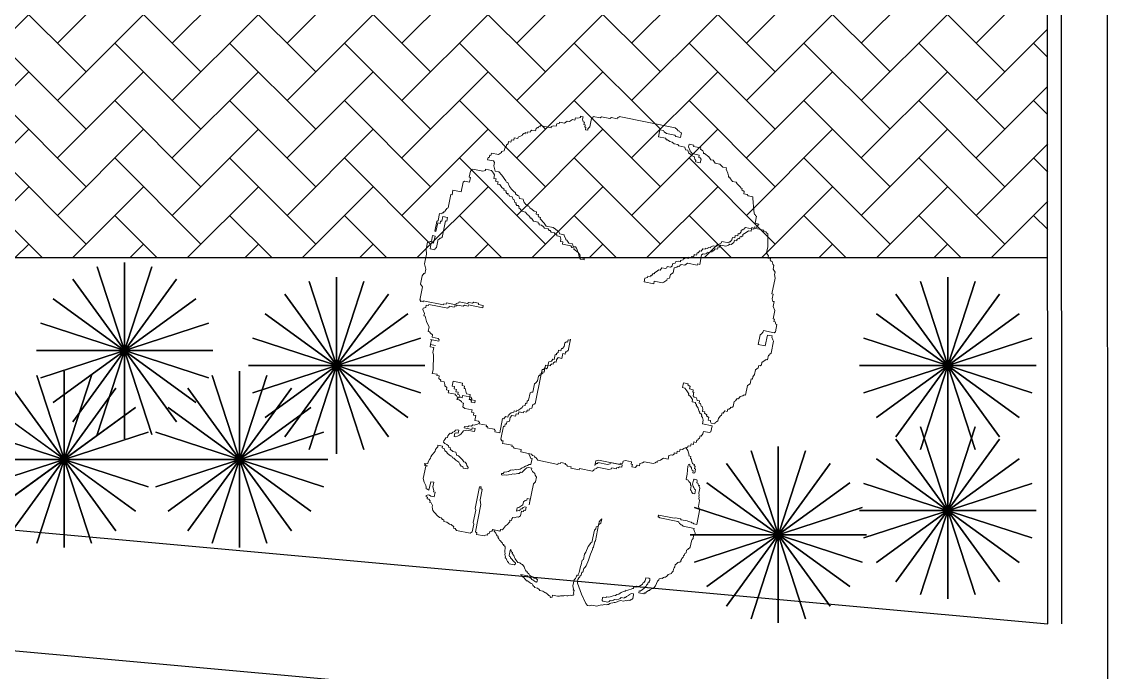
# Model space of a CAD drawing. Extents: x 152 to 700, y -120 to 84.
# Drawn here: x 215.546 to 217.585, y 58.287 to 59.508 of the extents above; entities that cross this region are included whole.
import ezdxf

# ---------------------------------------------------------------- set-up
doc = ezdxf.new("R2010")
doc.units = 0
doc.header["$LTSCALE"] = 0.03
doc.layers.get('0').update_dxf_attribs({"linetype": 'CONTINUOUS'})
doc.layers.add('CALIDAD', color=30, linetype='CONTINUOUS')
doc.layers.add('VEGETACION', color=96, linetype='CONTINUOUS')
doc.layers.add('VEJETACION', color=94, linetype='CONTINUOUS', lineweight=15)

# ---------------------------------------------------------------- blocks, each defined once
blk = doc.blocks.new('A$C02323873')
at = {"layer": 'VEGETACION'}
for p, q in [((0.2208, 0.4415), (0.2208, 0)), ((0.2208, 0), (0.2208, 0.4415)), ((0.2208, 0.4415), (0.2208, 0)), ((0.289, 0.0108), (0.1525, 0.4307)), ((0.289, 0.4307), (0.1525, 0.0108)), ((0.1525, 0.4307), (0.289, 0.0108)), ((0.1525, 0.0108), (0.289, 0.4307)), ((0.3505, 0.0422), (0.091, 0.3994)), ((0.3505, 0.3994), (0.091, 0.0422)), ((0.091, 0.3994), (0.3505, 0.0422)), ((0.091, 0.0422), (0.3505, 0.3994)), ((0.3994, 0.091), (0.0422, 0.3505)), ((0.3994, 0.3505), (0.0422, 0.091)), ((0.0422, 0.3505), (0.3994, 0.091)), ((0.0422, 0.091), (0.3994, 0.3505)), ((0.4307, 0.1525), (0.0108, 0.289)), ((0.4307, 0.289), (0.0108, 0.1525)), ((0.0108, 0.289), (0.4307, 0.1525)), ((0.0108, 0.1525), (0.4307, 0.289)), ((0.4415, 0.2208), (0, 0.2208)), ((0, 0.2208), (0.4415, 0.2208))]:
    blk.add_line(p, q, dxfattribs=at)
blk = doc.blocks.new('A$C7A8F3088')
at = {"layer": 'VEJETACION'}
blk.add_lwpolyline([(0.6843, 0.5128), (0.6778, 0.5109), (0.6718, 0.512), (0.6707, 0.5061), (0.6617, 0.5078), (0.6576, 0.5023), (0.651, 0.5005), (0.6505, 0.4975), (0.6385, 0.4998), (0.6379, 0.4968), (0.6349, 0.4973), (0.6314, 0.4949), (0.6254, 0.4961), (0.6242, 0.4901), (0.6183, 0.4912), (0.6177, 0.4882), (0.6111, 0.4864), (0.6022, 0.4881), (0.5986, 0.4856), (0.598, 0.4827), (0.5921, 0.4838), (0.5909, 0.4778), (0.5879, 0.4784), (0.6179, 0.4727), (0.6184, 0.4757), (0.6214, 0.4751), (0.622, 0.4781), (0.628, 0.477), (0.6291, 0.483), (0.6411, 0.4807), (0.6428, 0.4897), (0.6493, 0.4915), (0.6553, 0.4904), (0.6559, 0.4934), (0.6594, 0.4958), (0.6624, 0.4952), (0.663, 0.4982), (0.6666, 0.5006), (0.6695, 0.5001), (0.6707, 0.5061), (0.6767, 0.5049), (0.6802, 0.5073), (0.6808, 0.5103), (0.6898, 0.5086), (0.6903, 0.5116), (0.6933, 0.5111), (0.6969, 0.5135), (0.7717, 0.4993), (0.7723, 0.5023), (0.7753, 0.5017), (0.7758, 0.5047), (0.7848, 0.503), (0.7889, 0.5084), (0.7919, 0.5079), (0.7925, 0.5109), (0.7955, 0.5103), (0.796, 0.5133), (0.799, 0.5127), (0.8002, 0.5187), (0.8032, 0.5181), (0.8054, 0.5301), (0.8114, 0.5289), (0.8125, 0.5349), (0.8185, 0.5338), (0.8202, 0.5428), (0.8268, 0.5446), (0.8358, 0.5429), (0.8399, 0.5483), (0.8459, 0.5472), (0.8464, 0.5502), (0.8524, 0.549), (0.853, 0.552), (0.8859, 0.5458), (0.8883, 0.5422), (0.8878, 0.5393), (0.8938, 0.5381), (0.8892, 0.5142), (0.8922, 0.5136), (0.8916, 0.5106), (0.8941, 0.5071), (0.8907, 0.4892), (0.8967, 0.488), (0.8916, 0.4611), (0.894, 0.4576), (0.8929, 0.4516), (0.8958, 0.451), (0.8953, 0.448), (0.8977, 0.4445), (0.9001, 0.4409), (0.8905, 0.3901), (0.8875, 0.3907), (0.8864, 0.3847), (0.8834, 0.3852), (0.8811, 0.3733), (0.8841, 0.3727), (0.8835, 0.3697), (0.886, 0.3662), (0.8843, 0.3572), (0.8873, 0.3566), (0.8833, 0.3357), (0.8803, 0.3363), (0.8741, 0.3034), (0.8705, 0.301), (0.8675, 0.3015), (0.8634, 0.2961), (0.8604, 0.2967), (0.8547, 0.2668), (0.8506, 0.2614), (0.8476, 0.2619), (0.8454, 0.25), (0.8424, 0.2506), (0.8418, 0.2476), (0.8382, 0.2451), (0.8371, 0.2392), (0.8311, 0.2403), (0.8368, 0.2702), (0.8398, 0.2696), (0.8439, 0.275), (0.8484, 0.299), (0.8514, 0.2984), (0.852, 0.3014), (0.8556, 0.3038), (0.8585, 0.3032), (0.8466, 0.3055), (0.8425, 0.3001), (0.8323, 0.2463), (0.8293, 0.2468), (0.8281, 0.2409), (0.8221, 0.242), (0.818, 0.2366), (0.8152, 0.2216), (0.8212, 0.2205), (0.8206, 0.2175), (0.8266, 0.2164), (0.8249, 0.2074), (0.8183, 0.2056), (0.8172, 0.1996), (0.8112, 0.2007), (0.8071, 0.1953), (0.8035, 0.1929), (0.799, 0.169), (0.7954, 0.1665), (0.7919, 0.1641), (0.7913, 0.1611), (0.7883, 0.1617), (0.7842, 0.1563), (0.7806, 0.1539), (0.7771, 0.1514), (0.7748, 0.1395), (0.7658, 0.1412), (0.7617, 0.1358), (0.7612, 0.1328), (0.7576, 0.1304), (0.7546, 0.1309), (0.7535, 0.1249), (0.7475, 0.1261), (0.7464, 0.1201), (0.7404, 0.1212), (0.7392, 0.1153), (0.7357, 0.1128), (0.7321, 0.1104), (0.7315, 0.1074), (0.728, 0.105), (0.725, 0.1056), (0.7239, 0.0996), (0.7179, 0.1007), (0.7167, 0.0947), (0.7108, 0.0959), (0.7096, 0.0899), (0.7036, 0.091), (0.7031, 0.088), (0.7001, 0.0886), (0.6965, 0.0862), (0.6905, 0.0873), (0.69, 0.0843), (0.6834, 0.0825), (0.6774, 0.0836), (0.6746, 0.0687), (0.671, 0.0662), (0.6561, 0.0691), (0.6606, 0.093), (0.6516, 0.0947), (0.6462, 0.0988), (0.6438, 0.1024), (0.6408, 0.1029), (0.6384, 0.1065), (0.6389, 0.1095), (0.6359, 0.11), (0.6335, 0.1136), (0.6281, 0.1177), (0.6232, 0.1248), (0.6203, 0.1254), (0.6208, 0.1284), (0.6178, 0.129), (0.6195, 0.1379), (0.6135, 0.1391), (0.6087, 0.1462), (0.6068, 0.1527), (0.6038, 0.1533), (0.599, 0.1604), (0.5966, 0.164), (0.5941, 0.1675), (0.5953, 0.1735), (0.5833, 0.1758), (0.581, 0.1638), (0.584, 0.1632), (0.5859, 0.1567), (0.5919, 0.1556), (0.5902, 0.1466), (0.5962, 0.1455), (0.5956, 0.1425), (0.6046, 0.1408), (0.607, 0.1372), (0.6059, 0.1312), (0.6113, 0.1271), (0.6101, 0.1211), (0.6161, 0.12), (0.6156, 0.117), (0.621, 0.1129), (0.6204, 0.1099), (0.6258, 0.1058), (0.6318, 0.1046), (0.6307, 0.0987), (0.6337, 0.0981), (0.6355, 0.0915), (0.6385, 0.091), (0.6404, 0.0844), (0.6464, 0.0833), (0.6452, 0.0773), (0.6482, 0.0767), (0.6507, 0.0732), (0.649, 0.0642), (0.646, 0.0648), (0.6424, 0.0624), (0.6389, 0.0599), (0.6329, 0.0611), (0.6263, 0.0592), (0.6228, 0.0568), (0.6168, 0.0579), (0.6162, 0.0549), (0.6097, 0.0531), (0.6085, 0.0471), (0.6025, 0.0482), (0.602, 0.0453), (0.5984, 0.0428), (0.5954, 0.0434), (0.5949, 0.0404), (0.5913, 0.038), (0.5793, 0.0403), (0.5758, 0.0378), (0.5692, 0.036), (0.5686, 0.033), (0.5621, 0.0311), (0.558, 0.0257), (0.5544, 0.0233), (0.5538, 0.0203), (0.5299, 0.0248), (0.5228, 0.02), (0.5108, 0.0223), (0.5102, 0.0193), (0.5043, 0.0204), (0.4977, 0.0186), (0.4857, 0.0208), (0.4786, 0.016), (0.4726, 0.0171), (0.4721, 0.0141), (0.4685, 0.0117), (0.4625, 0.0128), (0.4519, 0.0056), (0.4513, 0.0026), (0.4393, 0.0048), (0.4387, 0.0019), (0.4358, 0.0024), (0.4322, 0), (0.4023, 0.0057), (0.3998, 0.0092), (0.3944, 0.0133), (0.3914, 0.0139), (0.3937, 0.0259), (0.4206, 0.0208), (0.424, 0.0387), (0.4001, 0.0432), (0.3965, 0.0408), (0.39, 0.039), (0.387, 0.0395), (0.3819, 0.0126), (0.3783, 0.0102), (0.3604, 0.0136), (0.3609, 0.0166), (0.3555, 0.0207), (0.3561, 0.0237), (0.3501, 0.0248), (0.3507, 0.0278), (0.3297, 0.0318), (0.3219, 0.0395), (0.3099, 0.0418), (0.3105, 0.0447), (0.3051, 0.0489), (0.2931, 0.0511), (0.2937, 0.0541), (0.2547, 0.0615), (0.2463, 0.0662), (0.2404, 0.0673), (0.2355, 0.0744), (0.2265, 0.0761), (0.2241, 0.0797), (0.2187, 0.0838), (0.2192, 0.0868), (0.2168, 0.0904), (0.2138, 0.0909), (0.215, 0.0969), (0.209, 0.098), (0.2065, 0.1016), (0.2041, 0.1051), (0.1892, 0.108), (0.1604, 0.1196), (0.1574, 0.1202), (0.1579, 0.1232), (0.1555, 0.1267), (0.1566, 0.1327), (0.1537, 0.1333), (0.1582, 0.1572), (0.1612, 0.1566), (0.1623, 0.1626), (0.1683, 0.1615), (0.1694, 0.1675), (0.173, 0.1699), (0.1801, 0.1747), (0.1837, 0.1772), (0.1867, 0.1766), (0.1902, 0.179), (0.1908, 0.182), (0.1968, 0.1809), (0.1973, 0.1839), (0.2009, 0.1863), (0.2039, 0.1857), (0.205, 0.1917), (0.211, 0.1906), (0.2146, 0.193), (0.2181, 0.1954), (0.2187, 0.1984), (0.2222, 0.2008), (0.2264, 0.2062), (0.2286, 0.2182), (0.2352, 0.22), (0.2358, 0.223), (0.2417, 0.2219), (0.2429, 0.2279), (0.2494, 0.2297), (0.25, 0.2327), (0.253, 0.2322), (0.2535, 0.2351), (0.2571, 0.2376), (0.2582, 0.2435), (0.2612, 0.243), (0.2654, 0.2484), (0.2659, 0.2514), (0.2695, 0.2538), (0.2934, 0.2493), (0.2946, 0.2552), (0.2975, 0.2547), (0.3021, 0.2786), (0.3056, 0.281), (0.3092, 0.2834), (0.3109, 0.2924), (0.3145, 0.2948), (0.3174, 0.2943), (0.318, 0.2973), (0.3216, 0.2997), (0.3257, 0.3051), (0.3377, 0.3028), (0.3448, 0.3077), (0.3538, 0.306), (0.3579, 0.3114), (0.3609, 0.3108), (0.368, 0.3157), (0.3716, 0.3181), (0.3755, 0.339), (0.3815, 0.3379), (0.386, 0.3618), (0.3771, 0.3635), (0.3729, 0.3581), (0.3699, 0.3586), (0.3688, 0.3527), (0.3658, 0.3532), (0.3653, 0.3502), (0.3587, 0.3484), (0.3581, 0.3454), (0.3551, 0.346), (0.3516, 0.3435), (0.3445, 0.3387), (0.3439, 0.3357), (0.3373, 0.3338), (0.3357, 0.3249), (0.3321, 0.3225), (0.3291, 0.323), (0.3274, 0.3141), (0.3238, 0.3116), (0.3179, 0.3128), (0.3137, 0.3074), (0.3107, 0.3079), (0.3066, 0.3025), (0.3055, 0.2965), (0.3025, 0.2971), (0.2984, 0.2917), (0.2954, 0.2923), (0.2948, 0.2893), (0.2918, 0.2898), (0.2901, 0.2809), (0.2871, 0.2814), (0.286, 0.2754), (0.283, 0.276), (0.2824, 0.273), (0.2789, 0.2706), (0.2759, 0.2712), (0.2747, 0.2652), (0.2688, 0.2663), (0.2682, 0.2633), (0.2616, 0.2615), (0.2611, 0.2585), (0.2545, 0.2566), (0.2534, 0.2507), (0.2504, 0.2512), (0.2493, 0.2452), (0.2463, 0.2458), (0.2451, 0.2398), (0.2421, 0.2404), (0.238, 0.235), (0.2369, 0.229), (0.2298, 0.2242), (0.2227, 0.2193), (0.2197, 0.2199), (0.2163, 0.2019), (0.2133, 0.2025), (0.2127, 0.1995), (0.2061, 0.1977), (0.2002, 0.1988), (0.199, 0.1928), (0.193, 0.194), (0.1919, 0.188), (0.1859, 0.1891), (0.1854, 0.1861), (0.1788, 0.1843), (0.1758, 0.1848), (0.1723, 0.1824), (0.1717, 0.1794), (0.1687, 0.18), (0.1651, 0.1776), (0.1623, 0.1626), (0.1593, 0.1632), (0.1582, 0.1572), (0.1552, 0.1578), (0.1541, 0.1518), (0.1481, 0.1529), (0.1475, 0.1499), (0.1445, 0.1505), (0.1462, 0.1595), (0.1283, 0.1629), (0.1288, 0.1659), (0.1258, 0.1664), (0.1264, 0.1694), (0.118, 0.1741), (0.0898, 0.1888), (0.0868, 0.1893), (0.089, 0.2013), (0.0866, 0.2048), (0.0883, 0.2138), (0.0823, 0.2149), (0.0805, 0.2215), (0.0775, 0.2221), (0.078, 0.225), (0.0756, 0.2286), (0.0713, 0.2387), (0.0689, 0.2423), (0.0706, 0.2512), (0.0657, 0.2583), (0.0633, 0.2619), (0.0639, 0.2649), (0.0609, 0.2655), (0.0555, 0.2696), (0.0476, 0.2773), (0.0446, 0.2778), (0.0463, 0.2868), (0.042, 0.2969), (0.0443, 0.3089), (0.0395, 0.316), (0.0406, 0.3219), (0.0357, 0.3291), (0.032, 0.3421), (0.0326, 0.3451), (0.0296, 0.3457), (0.0272, 0.3493), (0.0253, 0.3558), (0.0223, 0.3564), (0.0257, 0.3743), (0.0227, 0.3749), (0.025, 0.3868), (0.031, 0.3857), (0.0388, 0.378), (0.0418, 0.3775), (0.0412, 0.3745), (0.0437, 0.3709), (0.0403, 0.353), (0.0463, 0.3518), (0.0457, 0.3488), (0.0481, 0.3453), (0.0571, 0.3436), (0.0594, 0.3555), (0.0564, 0.3561), (0.0539, 0.3597), (0.0485, 0.3638), (0.0497, 0.3698), (0.0472, 0.3733), (0.0454, 0.3799), (0.04, 0.384), (0.0411, 0.39), (0.0357, 0.3941), (0.0385, 0.4091), (0.0361, 0.4126), (0.0378, 0.4216), (0.0359, 0.4281), (0.037, 0.4341), (0.0352, 0.4406), (0.0358, 0.4436), (0.0333, 0.4472), (0.0367, 0.4651), (0.0188, 0.4685), (0.0171, 0.4596), (0.0195, 0.456), (0.0214, 0.4495), (0.0174, 0.4285), (0.0198, 0.425), (0.0175, 0.413), (0.0056, 0.4153), (0.0061, 0.4183), (0.0037, 0.4218), (0.0043, 0.4248), (0.0019, 0.4284), (0, 0.4349), (0.0266, 0.5754), (0.0296, 0.5749), (0.0302, 0.5779), (0.0332, 0.5773), (0.036, 0.5922), (0.0396, 0.5947), (0.0435, 0.6156), (0.0471, 0.618), (0.0505, 0.6359), (0.0565, 0.6348), (0.057, 0.6378), (0.078, 0.6338), (0.0845, 0.6357), (0.0875, 0.6351), (0.0887, 0.6411), (0.0827, 0.6422), (0.0832, 0.6452), (0.0773, 0.6464), (0.0778, 0.6493), (0.0718, 0.6505), (0.0724, 0.6535), (0.067, 0.6576), (0.061, 0.6587), (0.0621, 0.6647), (0.0651, 0.6641), (0.0693, 0.6696), (0.0704, 0.6755), (0.0764, 0.6744), (0.0775, 0.6804), (0.0846, 0.6852), (0.0858, 0.6912), (0.0929, 0.696), (0.0951, 0.708), (0.0981, 0.7074), (0.1023, 0.7128), (0.1082, 0.7117), (0.1094, 0.7177), (0.1135, 0.7231), (0.1165, 0.7225), (0.1216, 0.7494), (0.1246, 0.7489), (0.1251, 0.7519), (0.1281, 0.7513), (0.1287, 0.7543), (0.1323, 0.7567), (0.1383, 0.7556), (0.14, 0.7645), (0.1435, 0.767), (0.1465, 0.7664), (0.1476, 0.7724), (0.1506, 0.7718), (0.1518, 0.7778), (0.1548, 0.7772), (0.1553, 0.7802), (0.1589, 0.7826), (0.1619, 0.7821), (0.166, 0.7875), (0.1696, 0.7899), (0.1725, 0.7893), (0.1742, 0.7983), (0.1802, 0.7972), (0.1814, 0.8032), (0.1874, 0.802), (0.1885, 0.808), (0.1945, 0.8069), (0.198, 0.8093), (0.204, 0.8082), (0.2076, 0.8106), (0.2136, 0.8094), (0.2177, 0.8149), (0.2207, 0.8143), (0.2278, 0.8191), (0.2312, 0.8371), (0.2372, 0.8359), (0.2377, 0.8389), (0.2437, 0.8378), (0.2443, 0.8408), (0.2503, 0.8396), (0.2474, 0.8247), (0.2499, 0.8211), (0.2589, 0.8194), (0.2697, 0.8112), (0.268, 0.8022), (0.2723, 0.7921), (0.282, 0.7779), (0.2844, 0.7743), (0.2838, 0.7714), (0.2917, 0.7637), (0.2965, 0.7566), (0.2984, 0.75), (0.3003, 0.7435), (0.3032, 0.7429), (0.3051, 0.7364), (0.3045, 0.7334), (0.31, 0.7292), (0.3083, 0.7203), (0.3137, 0.7161), (0.3185, 0.709), (0.3174, 0.7031), (0.3204, 0.7025), (0.3198, 0.6995), (0.3223, 0.6959), (0.3241, 0.6894), (0.326, 0.6829), (0.3248, 0.6769), (0.3308, 0.6757), (0.3297, 0.6698), (0.3327, 0.6692), (0.3351, 0.6656), (0.3345, 0.6626), (0.3375, 0.6621), (0.3442, 0.6484), (0.3491, 0.6413), (0.3457, 0.6234), (0.3476, 0.6168), (0.3494, 0.6103), (0.3489, 0.6073), (0.3543, 0.6032), (0.352, 0.5912), (0.355, 0.5906), (0.3599, 0.5835), (0.3628, 0.583), (0.3623, 0.58), (0.3671, 0.5729), (0.3654, 0.5639), (0.3709, 0.5598), (0.3697, 0.5538), (0.3721, 0.5502), (0.38, 0.5425), (0.3848, 0.5354), (0.3878, 0.5349), (0.3903, 0.5313), (0.3886, 0.5223), (0.3916, 0.5218), (0.3933, 0.5307), (0.3908, 0.5343), (0.38, 0.5425), (0.3763, 0.5556), (0.3733, 0.5562), (0.3744, 0.5622), (0.372, 0.5657), (0.3759, 0.5867), (0.37, 0.5878), (0.3711, 0.5938), (0.3651, 0.5949), (0.3597, 0.599), (0.3614, 0.608), (0.3584, 0.6086), (0.3595, 0.6146), (0.3565, 0.6151), (0.3582, 0.6241), (0.3558, 0.6276), (0.3564, 0.6306), (0.354, 0.6342), (0.3557, 0.6432), (0.3532, 0.6467), (0.3514, 0.6533), (0.3525, 0.6592), (0.3495, 0.6598), (0.3501, 0.6628), (0.3471, 0.6634), (0.3493, 0.6753), (0.3445, 0.6824), (0.3451, 0.6854), (0.3426, 0.689), (0.3402, 0.6925), (0.3408, 0.6955), (0.3383, 0.6991), (0.3359, 0.7026), (0.3376, 0.7116), (0.3328, 0.7187), (0.3333, 0.7217), (0.3303, 0.7223), (0.3279, 0.7258), (0.3285, 0.7288), (0.3261, 0.7324), (0.3231, 0.733), (0.3236, 0.7359), (0.3182, 0.7401), (0.3188, 0.7431), (0.3134, 0.7472), (0.3145, 0.7532), (0.3121, 0.7567), (0.3126, 0.7597), (0.3096, 0.7603), (0.3102, 0.7633), (0.3078, 0.7668), (0.3048, 0.7674), (0.3059, 0.7734), (0.3029, 0.7739), (0.3011, 0.7805), (0.2962, 0.7876), (0.2973, 0.7936), (0.2914, 0.7947), (0.2925, 0.8007), (0.2865, 0.8018), (0.2876, 0.8078), (0.2787, 0.8095), (0.2762, 0.8131), (0.2738, 0.8166), (0.2714, 0.8202), (0.2742, 0.8351), (0.2772, 0.8345), (0.2813, 0.84), (0.2853, 0.8609), (0.2864, 0.8669), (0.2894, 0.8663), (0.293, 0.8687), (0.308, 0.8659), (0.3074, 0.8629), (0.3194, 0.8606), (0.3216, 0.8726), (0.3252, 0.875), (0.3491, 0.8705), (0.3531, 0.8914), (0.3651, 0.8891), (0.3656, 0.8921), (0.3985, 0.8859), (0.4021, 0.8883), (0.4086, 0.8902), (0.4116, 0.8896), (0.4122, 0.8926), (0.4152, 0.892), (0.4158, 0.895), (0.4188, 0.8944), (0.4199, 0.9004), (0.4378, 0.897), (0.4414, 0.8994), (0.4653, 0.8949), (0.4648, 0.8919), (0.4438, 0.8959), (0.4427, 0.8899), (0.4367, 0.891), (0.4361, 0.888), (0.4242, 0.8903), (0.4219, 0.8784), (0.4309, 0.8767), (0.4315, 0.8796), (0.4734, 0.8717), (0.4739, 0.8747), (0.4769, 0.8741), (0.4775, 0.8771), (0.4805, 0.8766), (0.481, 0.8795), (0.502, 0.8756), (0.5055, 0.878), (0.5085, 0.8774), (0.5108, 0.8894), (0.4958, 0.8922), (0.4947, 0.8862), (0.4768, 0.8896), (0.4779, 0.8956), (0.4928, 0.8928), (0.4934, 0.8958), (0.497, 0.8982), (0.4975, 0.9012), (0.5155, 0.8978), (0.5269, 0.8925), (0.5508, 0.888), (0.5617, 0.8797), (0.5736, 0.8775), (0.5742, 0.8805), (0.5808, 0.8823), (0.6017, 0.8784), (0.6066, 0.8712), (0.6395, 0.865), (0.6389, 0.862), (0.6419, 0.8615), (0.6408, 0.8555), (0.6378, 0.856), (0.6282, 0.8052), (0.6252, 0.8058), (0.624, 0.7998), (0.621, 0.8004), (0.6165, 0.7765), (0.6135, 0.777), (0.6094, 0.7716), (0.6064, 0.7722), (0.6024, 0.7512), (0.5989, 0.7488), (0.5972, 0.7399), (0.5936, 0.7374), (0.5913, 0.7255), (0.5943, 0.7249), (0.5921, 0.713), (0.5981, 0.7118), (0.6049, 0.7477), (0.6078, 0.7471), (0.6095, 0.7561), (0.6131, 0.7585), (0.6159, 0.7735), (0.6195, 0.7759), (0.6201, 0.7789), (0.6231, 0.7783), (0.6253, 0.7903), (0.6283, 0.7897), (0.6289, 0.7927), (0.6319, 0.7921), (0.6409, 0.84), (0.6439, 0.8394), (0.6451, 0.8454), (0.651, 0.8442), (0.6552, 0.8496), (0.6582, 0.8491), (0.666, 0.8414), (0.672, 0.8403), (0.6714, 0.8373), (0.6823, 0.829), (0.6877, 0.8249), (0.6925, 0.8178), (0.7045, 0.8155), (0.7039, 0.8125), (0.7064, 0.809), (0.7082, 0.8024), (0.7142, 0.8013), (0.7114, 0.7864), (0.7138, 0.7828), (0.7168, 0.7822), (0.7208, 0.8032), (0.7202, 0.8002), (0.7322, 0.7979), (0.7299, 0.7859), (0.7322, 0.7979), (0.7382, 0.7968), (0.7365, 0.7878), (0.7484, 0.7855), (0.7538, 0.7814), (0.7886, 0.7686), (0.7976, 0.7669), (0.7953, 0.755), (0.7983, 0.7544), (0.7972, 0.7484), (0.8032, 0.7473), (0.805, 0.7407), (0.808, 0.7402), (0.8063, 0.7312), (0.8118, 0.7271), (0.8147, 0.7265), (0.8166, 0.72), (0.8226, 0.7188), (0.8215, 0.7128), (0.8274, 0.7117), (0.824, 0.6938), (0.827, 0.6932), (0.8265, 0.6902), (0.8289, 0.6867), (0.8278, 0.6807), (0.8248, 0.6813), (0.8223, 0.6848), (0.8229, 0.6878), (0.8169, 0.6889), (0.8181, 0.6949), (0.8121, 0.696), (0.8132, 0.702), (0.8072, 0.7032), (0.8084, 0.7091), (0.7964, 0.7114), (0.7919, 0.6875), (0.7978, 0.6864), (0.7967, 0.6804), (0.8027, 0.6792), (0.8021, 0.6763), (0.8075, 0.6721), (0.813, 0.668), (0.8113, 0.659), (0.8172, 0.6579), (0.8167, 0.6549), (0.8191, 0.6514), (0.8221, 0.6508), (0.8204, 0.6418), (0.8264, 0.6407), (0.8281, 0.6497), (0.8251, 0.6502), (0.8227, 0.6538), (0.8232, 0.6568), (0.8172, 0.6579), (0.8206, 0.6758), (0.8266, 0.6747), (0.8283, 0.6837), (0.8349, 0.6855), (0.8337, 0.6796), (0.8356, 0.673), (0.838, 0.6695), (0.8375, 0.6665), (0.8464, 0.6648), (0.8483, 0.6582), (0.8449, 0.6403), (0.8509, 0.6391), (0.8498, 0.6332), (0.8557, 0.632), (0.8546, 0.6261), (0.8666, 0.6238), (0.8649, 0.6148), (0.8673, 0.6113), (0.8703, 0.6107), (0.8669, 0.5928), (0.8699, 0.5922), (0.8693, 0.5892), (0.8723, 0.5886), (0.8689, 0.5707), (0.8713, 0.5671), (0.8743, 0.5666), (0.8721, 0.5546), (0.8362, 0.5614), (0.8356, 0.5584), (0.829, 0.5566), (0.8279, 0.5506), (0.8219, 0.5517), (0.8214, 0.5487), (0.8184, 0.5493), (0.8148, 0.5469), (0.8107, 0.5415), (0.8077, 0.542), (0.8066, 0.5361), (0.8036, 0.5366), (0.803, 0.5336), (0.7959, 0.5288), (0.7923, 0.5264), (0.7893, 0.5269), (0.7852, 0.5215), (0.7792, 0.5227), (0.7787, 0.5197), (0.7727, 0.5208), (0.7691, 0.5184), (0.7512, 0.5218), (0.7476, 0.5194), (0.747, 0.5164), (0.7261, 0.5203), (0.7225, 0.5179), (0.716, 0.5161), (0.704, 0.5183), (0.7004, 0.5159), (0.6974, 0.5165), (0.6969, 0.5135), (0.6849, 0.5157)], close=True, dxfattribs=at)
for points in [[(0.8685, 0.611), (0.8728, 0.614), (0.8781, 0.621), (0.8789, 0.6249), (0.8831, 0.6261), (0.8842, 0.6319), (0.8889, 0.6351), (0.8903, 0.6428), (0.8942, 0.6421), (0.8905, 0.6227), (0.8867, 0.6234), (0.8852, 0.6156), (0.893, 0.6142), (0.8966, 0.6336), (0.902, 0.6406), (0.9063, 0.6418), (0.9105, 0.643), (0.9151, 0.6462), (0.9198, 0.6493), (0.9224, 0.6528), (0.9232, 0.6567), (0.9154, 0.6582), (0.9127, 0.6547), (0.912, 0.6508), (0.9042, 0.6523), (0.9049, 0.6562), (0.9076, 0.6597), (0.9119, 0.6609), (0.9146, 0.6644), (0.9188, 0.6656), (0.9195, 0.6695), (0.9238, 0.6707), (0.9281, 0.6719), (0.932, 0.6712), (0.9346, 0.6747), (0.9389, 0.6759), (0.9431, 0.6771), (0.947, 0.6764), (0.9482, 0.6721), (0.9491, 0.6659), (0.9503, 0.6617), (0.9538, 0.659), (0.9531, 0.6551), (0.957, 0.6544), (0.9594, 0.6458), (0.9579, 0.6381), (0.9649, 0.6327), (0.9642, 0.6288), (0.967, 0.6223), (0.9698, 0.6157), (0.9729, 0.6111), (0.9722, 0.6072), (0.9753, 0.6026), (0.9789, 0.5999), (0.982, 0.5953), (0.9859, 0.5945), (0.9881, 0.6062), (0.9846, 0.6089), (0.9853, 0.6128), (0.9822, 0.6174), (0.979, 0.622), (0.9766, 0.6305), (0.9738, 0.6371), (0.9746, 0.641), (0.971, 0.6436), (0.9718, 0.6475), (0.9694, 0.656), (0.9662, 0.6606), (0.965, 0.6649), (0.9615, 0.6676), (0.9606, 0.6738), (0.9568, 0.6745), (0.959, 0.6862), (0.9628, 0.6854), (0.9671, 0.6866), (0.9714, 0.6878), (0.9752, 0.6871), (0.9795, 0.6883), (0.988, 0.6907), (0.9923, 0.6919), (0.9962, 0.6912), (1.0004, 0.6924), (1.0066, 0.6932), (1.0105, 0.6925), (1.0132, 0.696), (1.0139, 0.6999), (1.0171, 0.6953), (1.0178, 0.6992), (1.0163, 0.6914), (1.019, 0.6949), (1.0501, 0.689), (1.0572, 0.6837), (1.0638, 0.6764), (1.0674, 0.6737), (1.0713, 0.6729), (1.0705, 0.6691), (1.0717, 0.6648), (1.0503, 0.6689), (1.0489, 0.6611), (1.0605, 0.6589), (1.0676, 0.6535), (1.0715, 0.6528), (1.0707, 0.6489), (1.0824, 0.6467), (1.0839, 0.6545), (1.0827, 0.6587), (1.0834, 0.6626), (1.0861, 0.6661), (1.09, 0.6654), (1.0892, 0.6615), (1.0931, 0.6608), (1.0924, 0.6569), (1.0955, 0.6522), (1.0994, 0.6515), (1.0987, 0.6476), (1.1038, 0.6426), (1.1077, 0.6419), (1.1112, 0.6392), (1.1147, 0.6365), (1.1179, 0.6319), (1.1191, 0.6277), (1.1222, 0.623), (1.1246, 0.6145), (1.1239, 0.6107), (1.1271, 0.606), (1.1263, 0.6021), (1.1302, 0.6014), (1.1287, 0.5936), (1.1312, 0.5851), (1.1304, 0.5813), (1.1328, 0.5727), (1.1367, 0.572), (1.136, 0.5681), (1.1391, 0.5635), (1.1325, 0.5285), (1.1279, 0.5254), (1.1084, 0.5291), (1.1049, 0.5318), (1.0738, 0.5377), (1.0703, 0.5403), (1.0159, 0.5506), (1.0151, 0.5468), (1.019, 0.546), (1.0202, 0.5418), (1.0455, 0.537), (1.0529, 0.5336), (1.0564, 0.5309), (1.1245, 0.518), (1.1257, 0.5137), (1.1296, 0.513), (1.1259, 0.4936), (1.1213, 0.4904), (1.1205, 0.4866), (1.1166, 0.4873), (1.114, 0.4838), (1.1101, 0.4845), (1.1074, 0.481), (1.1031, 0.4798), (1.0998, 0.4623), (1.0956, 0.4611), (1.0948, 0.4572), (1.0906, 0.456), (1.0863, 0.4548), (1.0821, 0.4536), (1.0774, 0.4505), (1.0732, 0.4492), (1.0689, 0.448), (1.065, 0.4488), (1.0643, 0.4449), (1.0604, 0.4456), (1.0562, 0.4444), (1.0554, 0.4405), (1.0504, 0.4354), (1.0497, 0.4316), (1.0451, 0.4284), (1.0334, 0.4306), (1.0327, 0.4267), (1.0284, 0.4255), (1.0277, 0.4217), (1.0199, 0.4231), (1.0206, 0.427), (1.0233, 0.4305), (1.0276, 0.4317), (1.0302, 0.4352), (1.0341, 0.4345), (1.0349, 0.4384), (1.0376, 0.4419), (1.0298, 0.4434), (1.0271, 0.4399), (1.0178, 0.4336), (1.0101, 0.435), (1.0054, 0.4319), (1.0028, 0.4284), (0.9989, 0.4291), (0.9974, 0.4214), (1.011, 0.4188), (0.9585, 0.4287), (0.952, 0.4259), (0.9403, 0.4281), (0.9371, 0.4328), (0.9336, 0.4354), (0.9308, 0.442), (0.9277, 0.4466), (0.9238, 0.4474), (0.9253, 0.4551), (0.9279, 0.4587), (0.9326, 0.4618), (0.9391, 0.4646), (0.9434, 0.4658), (0.9441, 0.4697), (0.9484, 0.4709), (0.9491, 0.4748), (0.9545, 0.4818), (0.9552, 0.4857), (0.9579, 0.4892), (0.9609, 0.4947), (0.964, 0.5001), (0.9647, 0.504), (0.9674, 0.5075), (0.9681, 0.5114), (0.9643, 0.5121), (0.9635, 0.5083), (0.9593, 0.507), (0.9562, 0.5016), (0.9535, 0.4981), (0.9489, 0.4949), (0.9462, 0.4914), (0.9455, 0.4875), (0.9428, 0.484), (0.9421, 0.4801), (0.9367, 0.4731), (0.9321, 0.4699), (0.9294, 0.4664), (0.9248, 0.4633), (0.9221, 0.4598), (0.9175, 0.4566), (0.9167, 0.4527), (0.9012, 0.4557), (0.9019, 0.4596), (0.8984, 0.4622), (0.8929, 0.4683)], [(0.7316, 0.1077), (0.7325, 0.1075), (0.7345, 0.1046), (0.7365, 0.1016), (0.741, 0.0982), (0.7456, 0.0947), (0.748, 0.0943), (0.7471, 0.0893), (0.7521, 0.0883), (0.7529, 0.0856), (0.7551, 0.0839), (0.7596, 0.0805), (0.7619, 0.0787), (0.7627, 0.076), (0.7622, 0.0735), (0.7647, 0.073), (0.7667, 0.0701), (0.7717, 0.0691), (0.7725, 0.0664), (0.7812, 0.0648), (0.7829, 0.067), (0.7834, 0.0695), (0.7784, 0.0704), (0.7776, 0.0732), (0.7756, 0.0761), (0.7731, 0.0766), (0.7711, 0.0796), (0.7703, 0.0823), (0.7681, 0.084), (0.7673, 0.0867), (0.7725, 0.087), (0.792, 0.0808), (0.8044, 0.0784), (0.8052, 0.0757), (0.8048, 0.0732), (0.8068, 0.0702), (0.8088, 0.0673), (0.8096, 0.0645), (0.8133, 0.0638), (0.8153, 0.0609), (0.8253, 0.059), (0.8261, 0.0563), (0.8283, 0.0545), (0.8314, 0.0501), (0.8304, 0.0451), (0.8205, 0.047), (0.8197, 0.0497), (0.8164, 0.0529), (0.8144, 0.0559), (0.8121, 0.0576), (0.8099, 0.0593), (0.7999, 0.0612), (0.7972, 0.0604), (0.7958, 0.053), (0.798, 0.0513), (0.803, 0.0503), (0.8025, 0.0478), (0.8048, 0.0461), (0.807, 0.0444), (0.8066, 0.0419), (0.8091, 0.0414), (0.8123, 0.0382), (0.8248, 0.0359), (0.8295, 0.0337), (0.832, 0.0332), (0.8343, 0.0315), (0.8368, 0.031), (0.839, 0.0293), (0.8413, 0.0276), (0.8563, 0.0247), (0.8585, 0.023), (0.8608, 0.0213), (0.8603, 0.0188), (0.899, 0.0115), (0.9004, 0.019), (0.8996, 0.0217), (0.9001, 0.0242), (0.8993, 0.0269), (0.9005, 0.0331), (0.8999, 0.0371), (0.9028, 0.052), (0.902, 0.0548), (0.9043, 0.0672), (0.9061, 0.0695), (0.9134, 0.1081), (0.9161, 0.1089), (0.9186, 0.1084), (0.9181, 0.1059), (0.9189, 0.1032), (0.9104, 0.0583), (0.9112, 0.0556), (0.9132, 0.0526), (0.914, 0.0499), (0.9148, 0.0472), (0.9143, 0.0447), (0.9163, 0.0417), (0.9111, 0.0143), (0.9136, 0.0139), (0.9181, 0.0104), (0.9201, 0.0075), (0.9264, 0.0063), (0.9281, 0.0085), (0.9356, 0.0071), (0.9383, 0.0079), (0.9435, 0.0082), (0.9585, 0.0054), (0.9612, 0.0061), (0.9629, 0.0084), (0.9657, 0.0092), (0.9686, 0.0112), (0.9749, 0.01), (0.9778, 0.012), (0.9816, 0.0113), (0.9845, 0.0133), (0.9883, 0.0126), (0.9925, 0.0144), (0.995, 0.0139), (0.9977, 0.0147), (1.0002, 0.0142), (1.0029, 0.015), (1.0034, 0.0175), (1.0051, 0.0198), (1.0093, 0.0215), (1.0135, 0.0233), (1.0185, 0.0224), (1.0213, 0.0231), (1.0252, 0.0237), (1.0302, 0.0227), (1.0344, 0.0245), (1.0369, 0.024), (1.0386, 0.0263), (1.0404, 0.0286), (1.0421, 0.0308), (1.0448, 0.0316), (1.0475, 0.0324), (1.0505, 0.0344), (1.0522, 0.0366), (1.0539, 0.0389), (1.0569, 0.0409), (1.0574, 0.0434), (1.0591, 0.0456), (1.0608, 0.0479), (1.0633, 0.0474), (1.0675, 0.0492), (1.0805, 0.0493), (1.0859, 0.0509), (1.0886, 0.0517), (1.0891, 0.0541), (1.0938, 0.0584), (1.0965, 0.0592), (1.0982, 0.0614), (1.1042, 0.0655), (1.1069, 0.0663), (1.1074, 0.0688), (1.1101, 0.0695), (1.1125, 0.082), (1.1075, 0.0829), (1.107, 0.0804), (1.1011, 0.0764), (1.0981, 0.0744), (1.0954, 0.0736), (1.0927, 0.0728), (1.0897, 0.0708), (1.0872, 0.0713), (1.083, 0.0695), (1.0792, 0.0702), (1.0788, 0.0677), (1.0763, 0.0682), (1.0736, 0.0674), (1.07, 0.0694), (1.0693, 0.0721), (1.0707, 0.0796), (1.0782, 0.0782), (1.0836, 0.0797), (1.0866, 0.0817), (1.0891, 0.0812), (1.095, 0.0853), (1.0985, 0.0898), (1.0989, 0.0923), (1.1019, 0.0943), (1.1024, 0.0968), (1.1053, 0.0988), (1.1078, 0.0983), (1.1083, 0.1008), (1.1113, 0.1028), (1.1147, 0.1074), (1.1164, 0.1096), (1.1181, 0.1119), (1.1186, 0.1144), (1.1211, 0.1139), (1.1216, 0.1164), (1.1233, 0.1186), (1.128, 0.1229), (1.1309, 0.1249), (1.1339, 0.1269), (1.1373, 0.1314), (1.1403, 0.1335), (1.1437, 0.138), (1.1455, 0.1402), (1.1472, 0.1425), (1.1489, 0.1447), (1.1506, 0.147), (1.1516, 0.152), (1.1545, 0.154), (1.1555, 0.159), (1.1572, 0.1612), (1.1647, 0.1598), (1.1654, 0.1571), (1.1631, 0.1446), (1.1601, 0.1426), (1.1571, 0.1406), (1.1567, 0.1381), (1.155, 0.1358), (1.1532, 0.1336), (1.1503, 0.1316), (1.1493, 0.1266), (1.1459, 0.1221), (1.1429, 0.1201), (1.14, 0.118), (1.1385, 0.1106), (1.1361, 0.111), (1.1356, 0.1086), (1.1326, 0.1065), (1.1297, 0.1045), (1.1279, 0.1023), (1.1254, 0.1027), (1.1237, 0.1005), (1.1208, 0.0985), (1.1198, 0.0935), (1.1221, 0.0918), (1.1308, 0.0901), (1.1335, 0.0909), (1.1352, 0.0931), (1.1382, 0.0952), (1.1387, 0.0977), (1.1404, 0.0999), (1.1421, 0.1022), (1.1426, 0.1047), (1.146, 0.1092), (1.1474, 0.1166), (1.1492, 0.1189), (1.1509, 0.1211), (1.1538, 0.1232), (1.1573, 0.1277), (1.1578, 0.1302), (1.1595, 0.1324), (1.1629, 0.1369), (1.1646, 0.1392), (1.1676, 0.1412), (1.1693, 0.1434), (1.171, 0.1457), (1.172, 0.1507), (1.1754, 0.1552), (1.1759, 0.1577), (1.1776, 0.1599), (1.1793, 0.1622), (1.181, 0.1644), (1.1828, 0.1667), (1.1851, 0.1792), (1.1868, 0.1814), (1.1886, 0.1837), (1.1895, 0.1886), (1.1867, 0.1943), (1.1696, 0.2131), (1.1475, 0.2327), (1.144, 0.2347), (1.139, 0.2356), (1.1338, 0.2353), (1.1308, 0.2333), (1.1283, 0.2338), (1.1254, 0.2318), (1.1179, 0.2332), (1.1174, 0.2307), (1.1074, 0.2326), (1.1045, 0.2306), (1.099, 0.229), (1.0836, 0.2294), (1.0681, 0.2297), (1.0552, 0.2296), (1.0515, 0.2303), (1.0487, 0.2295), (1.035, 0.2321), (1.0323, 0.2313), (0.9924, 0.2389), (0.9894, 0.2369), (0.9865, 0.2349), (0.9752, 0.237), (0.978, 0.2378), (0.9809, 0.2398), (0.9849, 0.2403), (0.9949, 0.2384), (0.9979, 0.2404), (0.9996, 0.2427), (1.0046, 0.2417), (1.0088, 0.2435), (1.0399, 0.2376), (1.0417, 0.2399), (1.0471, 0.2414), (1.0526, 0.243), (1.068, 0.2426), (1.0735, 0.2442), (1.0872, 0.2416), (1.0901, 0.2436), (1.1014, 0.2415), (1.1066, 0.2418), (1.1215, 0.2389), (1.1268, 0.2392), (1.1293, 0.2388), (1.1297, 0.2413), (1.1325, 0.242), (1.135, 0.2416), (1.1389, 0.2421), (1.1431, 0.2439), (1.1581, 0.241), (1.1651, 0.2371), (1.1676, 0.2367), (1.1671, 0.2342), (1.1746, 0.2327), (1.1769, 0.231), (1.1794, 0.2306), (1.1798, 0.2331), (1.1816, 0.2353), (1.182, 0.2378), (1.184, 0.2413), (1.1857, 0.2435), (1.1874, 0.2458), (1.1884, 0.2508), (1.1901, 0.253), (1.1905, 0.2555), (1.1923, 0.2578), (1.1927, 0.2603), (1.1945, 0.2625), (1.1966, 0.2673), (1.199, 0.2797), (1.204, 0.2788), (1.2057, 0.281), (1.2049, 0.2838), (1.2027, 0.2855), (1.2032, 0.288), (1.2014, 0.2922), (1.1998, 0.2976), (1.2003, 0.3001), (1.1995, 0.3029), (1.1987, 0.3056), (1.2002, 0.3131), (1.1981, 0.316), (1.1966, 0.3215), (1.198, 0.3289), (1.1955, 0.3294), (1.196, 0.3319), (1.194, 0.3349), (1.1919, 0.3378), (1.1924, 0.3403), (1.1916, 0.343), (1.1909, 0.3458), (1.1893, 0.3512), (1.1898, 0.3537), (1.1878, 0.3567), (1.187, 0.3594), (1.185, 0.3624), (1.1842, 0.3651), (1.1847, 0.3676), (1.1822, 0.3681), (1.1826, 0.3706), (1.1804, 0.3723), (1.1773, 0.3561), (1.1793, 0.3531), (1.1789, 0.3506), (1.1796, 0.3479), (1.1804, 0.3452), (1.1824, 0.3422), (1.182, 0.3397), (1.1835, 0.3343), (1.1843, 0.3315), (1.1838, 0.329), (1.1811, 0.3283), (1.1773, 0.329), (1.1756, 0.3332), (1.1765, 0.3382), (1.175, 0.3436), (1.1754, 0.3461), (1.1747, 0.3488), (1.1739, 0.3516), (1.1719, 0.3545), (1.1703, 0.36), (1.1678, 0.3605), (1.1683, 0.363), (1.1663, 0.3659), (1.1642, 0.3689), (1.1597, 0.3723), (1.1557, 0.3782), (1.1562, 0.3807), (1.1554, 0.3835), (1.1546, 0.3862), (1.1556, 0.3912), (1.1535, 0.3941), (1.1495, 0.4001), (1.1475, 0.403), (1.143, 0.4065), (1.1402, 0.4121), (1.1377, 0.4126), (1.1369, 0.4153), (1.1346, 0.4171), (1.1324, 0.4188), (1.1351, 0.4196), (1.1476, 0.4172), (1.1498, 0.4155), (1.1494, 0.413), (1.1518, 0.4125), (1.1526, 0.4098), (1.1546, 0.4068), (1.1554, 0.4041), (1.1574, 0.4011), (1.1582, 0.3984), (1.159, 0.3957), (1.1615, 0.3952), (1.1644, 0.3972), (1.1668, 0.4097), (1.1648, 0.4126), (1.1628, 0.4156), (1.1607, 0.4186), (1.1575, 0.4218), (1.1567, 0.4245), (1.1542, 0.425), (1.1519, 0.4267), (1.1497, 0.4284), (1.1472, 0.4289), (1.1437, 0.4308), (1.1315, 0.4344), (1.1294, 0.4374), (1.1299, 0.4399), (1.1274, 0.4404), (1.1279, 0.4428), (1.1256, 0.4446), (1.1239, 0.4488), (1.1218, 0.4517), (1.1211, 0.4545), (1.119, 0.4574), (1.1158, 0.4606), (1.1133, 0.4611), (1.1137, 0.4636), (1.1117, 0.4666), (1.1085, 0.4698), (1.1057, 0.4754), (1.1025, 0.4763)]]:
    blk.add_lwpolyline(points, dxfattribs=at)

msp = doc.modelspace()

# ---------------------------------------------------------------- hatches: boundary and pattern name
at = {"ltscale": 0.03}
h = msp.add_hatch(dxfattribs=at)
h.set_pattern_fill('AR-HBONE,_O', color=31, scale=0.00075)
h.set_pattern_definition([(45, (-34.82855, 130.16018), (1e-17, 0.107763073), [0.2286, -0.0762]), (135, (-34.77467, 130.21406), (1e-17, 0.107763073), [0.2286, -0.0762])])
h.paths.add_polyline_path([(214.0961, 59.7398), (214.0964, 59.0648), (217.4714, 59.0648), (217.4704, 61.4654), (216.7007, 61.4654), (216.7015, 59.7398)])

# ---------------------------------------------------------------- linework, layer by layer
for p, q in [((217.4717, 58.378), (217.4679, 67.1411)), ((202.5836, 59.5004), (217.5843, 58.1419)), ((217.4715, 59.0648), (214.0964, 59.0648)), ((215.1461, 58.5887), (217.4717, 58.378))]:
    msp.add_line(p, q, dxfattribs=at)
msp.add_lwpolyline([(217.5732, 83.2981), (202.5729, 83.2914), (202.5842, 57.9942), (217.585, 56.6357), (217.5732, 83.2981)], dxfattribs=at)
at = {"layer": 'CALIDAD', "ltscale": 0.03}
msp.add_line((217.498, 58.3781), (217.4941, 67.1673), dxfattribs=at)

# ---------------------------------------------------------------- block references
at = {"ltscale": 0.03, "xscale": 0.75, "yscale": 0.75, "zscale": 0.75, "rotation": 90}
for p in [(215.9046, 58.7251), (216.3024, 58.6971), (217.4494, 58.6971), (215.7911, 58.5209), (216.1204, 58.5209), (217.4494, 58.4248), (217.1314, 58.3795)]:
    msp.add_blockref('A$C02323873', p, dxfattribs=at)
at = {"layer": 'VEJETACION', "xscale": -0.7499981249999998, "yscale": 0.7499981249999998, "zscale": 0.7499981249999998, "rotation": 67.93013498096667}
msp.add_blockref('A$C7A8F3088', (217.0743, 59.1862), dxfattribs=at)

doc.saveas('drawing.dxf')
